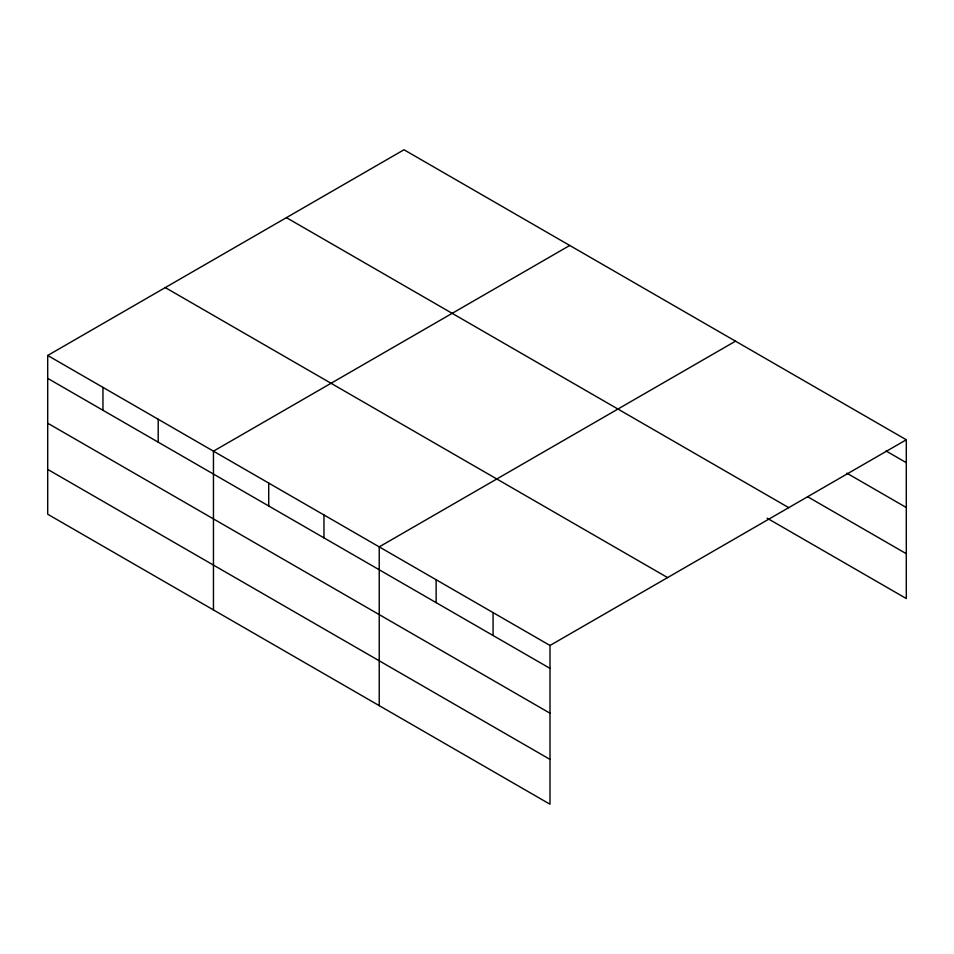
<?xml version="1.0" encoding="UTF-8"?>
<svg xmlns="http://www.w3.org/2000/svg" width="954" height="954" viewBox="0 0 954 954"><rect width="100%" height="100%" fill="white"/><g stroke="black" fill="none" stroke-linecap="round" stroke-linejoin="round"><path stroke-width="1.43" d="M550.005 713.21L550.005 645.476L47.7 355.472L47.7 514.23L550.005 804.234L550.005 713.21L47.7 423.206M767.147 518.189L906.3 598.528L906.3 439.77L403.995 149.766L47.7 355.472M569.753 245.464L213.457 451.17L213.457 609.928M735.522 341.162L379.227 546.869L379.227 705.638M550.005 645.476L906.3 439.77M886.063 450.98L906.3 462.666M846.842 473.172L906.3 507.504M807.621 496.724L906.3 553.702M286.415 217.643L788.719 507.647M165.28 287.583L667.585 577.587M47.7 378.368L550.005 668.372M47.7 469.392L550.005 759.396M493.075 612.599L493.075 635.507M436.145 579.734L436.145 602.642M323.966 514.969L323.966 537.865M268.718 483.07L268.718 505.966M158.209 419.271L158.209 442.167M102.949 387.372L102.949 410.268"/></g></svg>
